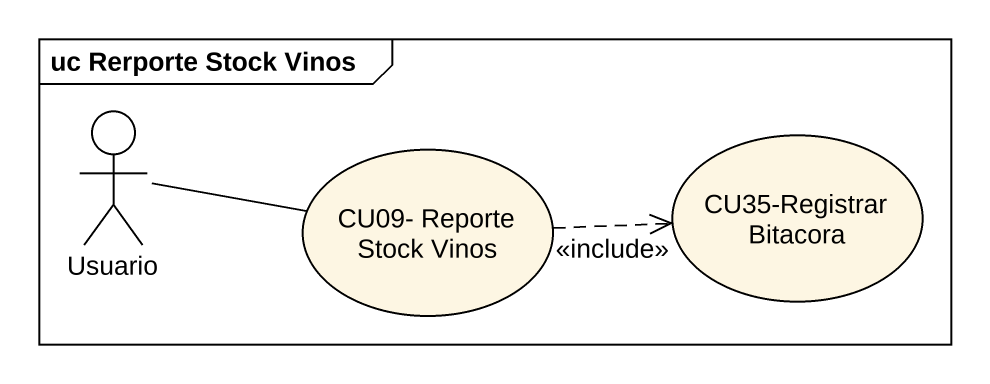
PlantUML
@startuml
mainframe uc Rerporte Stock Vinos
actor Usuario
usecase "CU09- Reporte Stock Vinos" as CU09_Reporte_Stock_Vinos
usecase "CU35-Registrar Bitacora" as CU35_Registrar_Bitacora
Usuario -right- CU09_Reporte_Stock_Vinos
CU09_Reporte_Stock_Vinos .right.> CU35_Registrar_Bitacora : <<include>>
@enduml
